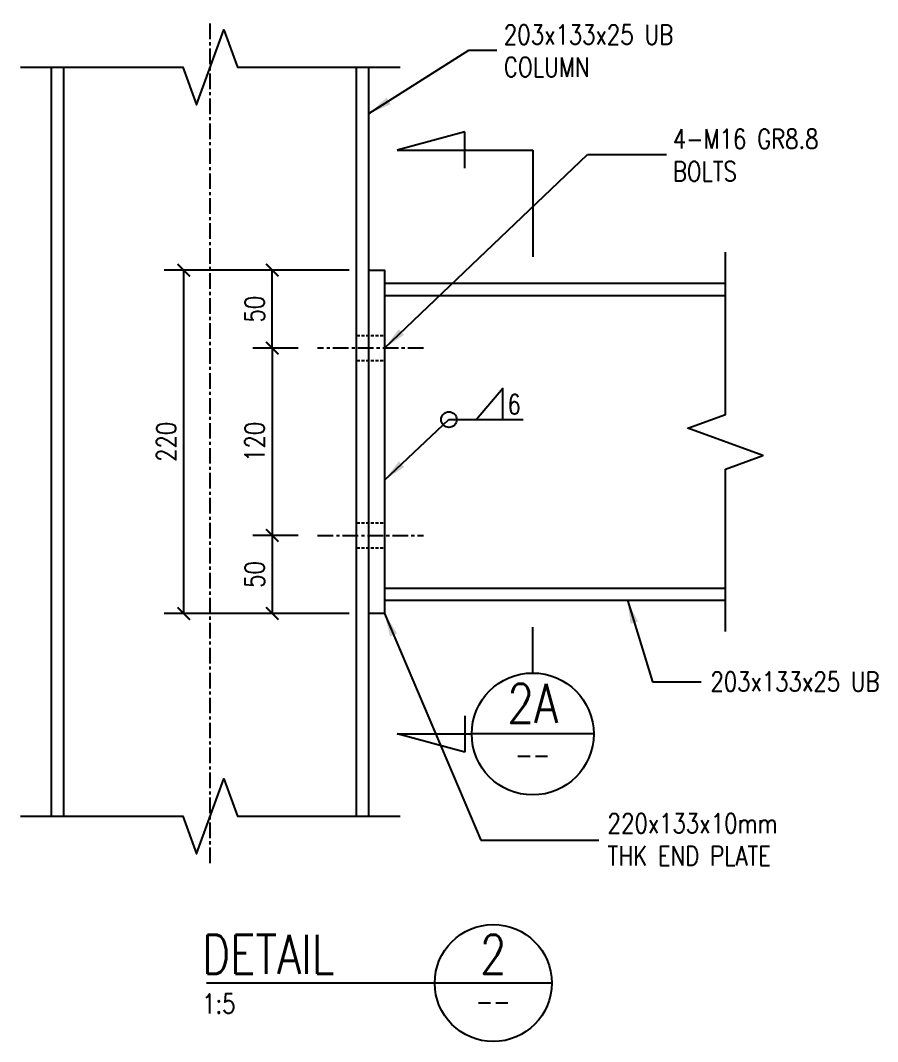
# Model space of a CAD drawing. Header units: metres. Extents: x -275466 to 90519, y -3176 to 139523.
# Drawn here: x 2386 to 2935, y 122701 to 123356 of the extents above; entities that cross this region are included whole.
import ezdxf

# ---------------------------------------------------------------- set-up
doc = ezdxf.new("R2010")
doc.units = ezdxf.units.M
doc.linetypes.add('VB-cl10', pattern=[16, 10, -2, 2, -2])
doc.linetypes.add('VB-dash2', pattern=[3, 2, -1])
for name, color, linetype in [('GCE0003_SC_Plan L0 - 0.35', 3, 'Continuous'), ('GCE1014_SC_Elev - Hidden', 1, 'VB-dash2'), ('GCE8001_GF_0.18', 8, 'Continuous'), ('GCE8004_GF_0.5', 2, 'Continuous'), ('GCE8021_GG_Gridline', 7, 'VB-cl10'), ('GCE8052_GT_0.35', 3, 'Continuous'), ('GCE8053_GT_0.5', 2, 'Continuous')]:
    doc.layers.add(name, color=color, linetype=linetype)
doc.styles.add('1-5      h 25', font='romans.shx', dxfattribs={"width": 0.8, "height": 12.5})
doc.styles.get("Standard").update_dxf_attribs({"font": 'romans.shx', "width": 0.8})
doc.dimstyles.new('1-5', dxfattribs={"dimscale": 0, "dimtxt": 12.5, "dimasz": 8, "dimexe": 12.5, "dimexo": 12.5, "dimgap": 5, "dimtad": 1, "dimdec": 0, "dimzin": 0, "dimtxsty": '1-5      h 25', "dimblk": 'ARCHTICK', "dimcen": 0, "dimclrd": 7, "dimclre": 7, "dimclrt": 3, "dimadec": 0, "dimazin": 0, "dimtfac": 1, "dimtdec": 0, "dimtix": 1, "dimtmove": 2, "dimatfit": 0, "dimldrblk": 'NONE', "dimfxl": 1, "dimtfill": 1, "dimtolj": 1, "dimtzin": 0, "dimarcsym": 0})
doc.dimstyles.new('1-5$7', dxfattribs={"dimscale": 0, "dimtxt": 12.5, "dimasz": 15, "dimexe": 12.5, "dimexo": 12.5, "dimgap": 5, "dimtad": 1, "dimdec": 0, "dimzin": 0, "dimtxsty": '1-5      h 25', "dimblk": 'ARCHTICK', "dimcen": 0, "dimclrd": 7, "dimclre": 7, "dimclrt": 3, "dimadec": 0, "dimazin": 0, "dimtfac": 1, "dimtdec": 0, "dimtix": 1, "dimtmove": 2, "dimatfit": 0, "dimfxl": 1, "dimtfill": 1, "dimtolj": 1, "dimtzin": 0, "dimarcsym": 0})

# ---------------------------------------------------------------- blocks, each defined once
blk = doc.blocks.new('_ArchTick')
at = {"color": 0, "linetype": 'ByBlock', "const_width": 0.15}
blk.add_lwpolyline([(-0.5, -0.5), (0.5, 0.5)], dxfattribs=at)
blk = doc.blocks.new('*D18')
at = {"layer": 'Defpoints', "color": 0, "transparency": 16777216}
for p in [(2576.6, 123145.69), (2547.5, 123025.69), (2576.6, 123025.69)]:
    blk.add_point(p, dxfattribs=at)
at = {"layer": 'GCE0003_SC_Plan L0 - 0.35', "color": 7, "lineweight": -2, "transparency": 16777216}
for p, q in [((2564.1, 123145.69), (2535, 123145.69)), ((2547.5, 123145.69), (2547.5, 123025.69)), ((2564.1, 123025.69), (2535, 123025.69))]:
    blk.add_line(p, q, dxfattribs=at)
at = {"layer": 'GCE0003_SC_Plan L0 - 0.35', "color": 7, "lineweight": -2, "transparency": 16777216, "xscale": 8, "yscale": 8, "zscale": 8}
for p, rotation in [((2547.5, 123145.69), 90), ((2547.5, 123025.69), 270)]:
    blk.add_blockref('_ArchTick', p, dxfattribs=dict(at, rotation=rotation))
at = {"layer": 'GCE0003_SC_Plan L0 - 0.35', "color": 3, "transparency": 16777216, "insert": (2536.25, 123085.69), "char_height": 12.5, "attachment_point": 5, "rotation": 90, "style": '1-5      h 25', "bg_fill": 3, "box_fill_scale": 1.1, "bg_fill_color": 256, "bg_fill_true_color": 13158600, "bg_fill_transparency": 0}
blk.add_mtext('\\A1;120', dxfattribs=at)
blk = doc.blocks.new('_None')
blk = doc.blocks.new('*D19')
at = {"layer": 'Defpoints', "color": 0, "transparency": 16777216}
for p in [(2547.5, 123195.69), (2609.4, 123195.69), (2576.6, 123145.69)]:
    blk.add_point(p, dxfattribs=at)
at = {"layer": 'GCE0003_SC_Plan L0 - 0.35', "color": 7, "lineweight": -2, "transparency": 16777216}
for p, q in [((2596.9, 123195.69), (2535, 123195.69)), ((2547.5, 123145.69), (2547.5, 123195.69)), ((2564.1, 123145.69), (2535, 123145.69))]:
    blk.add_line(p, q, dxfattribs=at)
at = {"layer": 'GCE0003_SC_Plan L0 - 0.35', "color": 7, "lineweight": -2, "transparency": 16777216, "xscale": 8, "yscale": 8, "zscale": 8}
for p, rotation in [((2547.5, 123195.69), 90), ((2547.5, 123145.69), 270)]:
    blk.add_blockref('_ArchTick', p, dxfattribs=dict(at, rotation=rotation))
at = {"layer": 'GCE0003_SC_Plan L0 - 0.35', "color": 3, "transparency": 16777216, "insert": (2536.25, 123170.69), "char_height": 12.5, "attachment_point": 5, "rotation": 90, "style": '1-5      h 25', "bg_fill": 3, "box_fill_scale": 1.1, "bg_fill_color": 256, "bg_fill_true_color": 13158600, "bg_fill_transparency": 0}
blk.add_mtext('\\A1;50', dxfattribs=at)
blk = doc.blocks.new('*D20')
at = {"layer": 'Defpoints', "color": 0, "transparency": 16777216}
for p in [(2576.6, 123025.69), (2547.5, 122975.69), (2609.4, 122975.69)]:
    blk.add_point(p, dxfattribs=at)
at = {"layer": 'GCE0003_SC_Plan L0 - 0.35', "color": 7, "lineweight": -2, "transparency": 16777216}
for p, q in [((2564.1, 123025.69), (2535, 123025.69)), ((2547.5, 123025.69), (2547.5, 122975.69)), ((2596.9, 122975.69), (2535, 122975.69))]:
    blk.add_line(p, q, dxfattribs=at)
at = {"layer": 'GCE0003_SC_Plan L0 - 0.35', "color": 7, "lineweight": -2, "transparency": 16777216, "xscale": 8, "yscale": 8, "zscale": 8}
for p, rotation in [((2547.5, 123025.69), 90), ((2547.5, 122975.69), 270)]:
    blk.add_blockref('_ArchTick', p, dxfattribs=dict(at, rotation=rotation))
at = {"layer": 'GCE0003_SC_Plan L0 - 0.35', "color": 3, "transparency": 16777216, "insert": (2536.25, 123000.69), "char_height": 12.5, "attachment_point": 5, "rotation": 90, "style": '1-5      h 25', "bg_fill": 3, "box_fill_scale": 1.1, "bg_fill_color": 256, "bg_fill_true_color": 13158600, "bg_fill_transparency": 0}
blk.add_mtext('\\A1;50', dxfattribs=at)
blk = doc.blocks.new('*D21')
at = {"layer": 'Defpoints', "color": 0, "transparency": 16777216}
for p in [(2490.83, 123195.69), (2609.4, 123195.69), (2609.4, 122975.69)]:
    blk.add_point(p, dxfattribs=at)
at = {"layer": 'GCE0003_SC_Plan L0 - 0.35', "color": 7, "lineweight": -2, "transparency": 16777216}
for p, q in [((2596.9, 123195.69), (2478.33, 123195.69)), ((2490.83, 122975.69), (2490.83, 123195.69)), ((2596.9, 122975.69), (2478.33, 122975.69))]:
    blk.add_line(p, q, dxfattribs=at)
at = {"layer": 'GCE0003_SC_Plan L0 - 0.35', "color": 7, "lineweight": -2, "transparency": 16777216, "xscale": 8, "yscale": 8, "zscale": 8}
for p, rotation in [((2490.83, 123195.69), 90), ((2490.83, 122975.69), 270)]:
    blk.add_blockref('_ArchTick', p, dxfattribs=dict(at, rotation=rotation))
at = {"layer": 'GCE0003_SC_Plan L0 - 0.35', "color": 3, "transparency": 16777216, "insert": (2479.58, 123085.69), "char_height": 12.5, "attachment_point": 5, "rotation": 90, "style": '1-5      h 25', "bg_fill": 3, "box_fill_scale": 1.1, "bg_fill_color": 256, "bg_fill_true_color": 13158600, "bg_fill_transparency": 0}
blk.add_mtext('\\A1;220', dxfattribs=at)

msp = doc.modelspace()

# ---------------------------------------------------------------- linework, layer by layer
at = {"layer": 'GCE0003_SC_Plan L0 - 0.35'}
for points in [[(2406.2, 122845.69), (2406.2, 123325.69)], [(2414, 122845.69), (2414, 123325.69)], [(2619.4, 123187.29), (2837.8, 123187.29)], [(2619.4, 123179.49), (2837.8, 123179.49)], [(2695.15, 123099.91), (2695.15, 123119.91), (2678.43, 123099.91)], [(2619.4, 122991.89), (2837.8, 122991.89)], [(2619.4, 122984.09), (2837.8, 122984.09)]]:
    msp.add_lwpolyline(points, dxfattribs=at)
msp.add_lwpolyline([(2619.4, 122975.69), (2609.4, 122975.69), (2609.4, 123195.69), (2619.4, 123195.69)], close=True, dxfattribs=at)
msp.add_circle((2660.71, 123099.91), 5, dxfattribs=at)
at = {"layer": 'GCE1014_SC_Elev - Hidden'}
for points in [[(2601.6, 123153.69), (2619.4, 123153.69)], [(2601.6, 123137.69), (2619.4, 123137.69)], [(2601.6, 123033.69), (2619.4, 123033.69)], [(2601.6, 123017.69), (2619.4, 123017.69)]]:
    msp.add_lwpolyline(points, dxfattribs=at)
at = {"layer": 'GCE8001_GF_0.18', "linetype": 'Continuous'}
for points in [[(2386.2, 123325.69), (2490.3, 123325.69), (2499.05, 123301.65), (2516.55, 123349.73), (2525.3, 123325.69), (2629.4, 123325.69)], [(2837.8, 122964.09), (2837.8, 123068.19), (2861.84, 123076.94), (2813.76, 123094.44), (2837.8, 123103.19), (2837.8, 123207.29)], [(2386.2, 122845.69), (2490.3, 122845.69), (2499.05, 122821.65), (2516.55, 122869.73), (2525.3, 122845.69), (2629.4, 122845.69)]]:
    msp.add_lwpolyline(points, dxfattribs=at)
at = {"layer": 'GCE8004_GF_0.5'}
for p, q in [((2670.98, 123284.23), (2627.57, 123272.6)), ((2670.98, 123260.97), (2670.98, 123284.23)), ((2627.57, 123272.6), (2714.38, 123272.6)), ((2714.38, 123272.6), (2714.38, 123204.24)), ((2714.38, 122937.51), (2714.38, 122966.81)), ((2670.98, 122910.08), (2670.98, 122886.82)), ((2670.98, 122886.82), (2627.57, 122898.45)), ((2627.57, 122898.45), (2675.32, 122898.45)), ((2753.44, 122898.45), (2675.32, 122898.45)), ((2726.6, 122738.84), (2505.36, 122738.84))]:
    msp.add_line(p, q, dxfattribs=at)
for centre, radius in [((2714.38, 122898.45), 39.06), ((2689.1, 122738.84), 37.5)]:
    msp.add_circle(centre, radius, dxfattribs=at)
at = {"layer": 'GCE8021_GG_Gridline'}
for points in [[(2644.4, 123145.69), (2576.6, 123145.69)], [(2576.6, 123025.69), (2644.4, 123025.69)]]:
    msp.add_lwpolyline(points, dxfattribs=at)

# ---------------------------------------------------------------- texts
at = {"layer": 'GCE0003_SC_Plan L0 - 0.35', "char_height": 12.5, "attachment_point": 1, "style": '1-5      h 25'}
for s, width, insert in [('203x133x25 UB COLUMN', 123.4219, (2695.93, 123352.86)), ('4-M16 GR8.8 BOLTS', 106.4318, (2804.09, 123286.02)), ('6', 8.8083, (2698.18, 123116)), ('203x133x25 UB', 123.2221, (2828.16, 122938.28)), ('220x133x10mm THK END PLATE', 121.4557, (2762.37, 122847.47))]:
    msp.add_mtext_dynamic_manual_height_columns(s, width=width, gutter_width=62.5, heights=[0], dxfattribs=dict(at, insert=insert))
at = {"layer": 'GCE8052_GT_0.35', "char_height": 12.5}
for s, insert, width, attachment_point in [('--', (2714.38, 122891.36), 26.6667, 2), ('1:5', (2502.57, 122731.85), 38.5714, 1), ('--', (2689.1, 122733.38), 26.6667, 2)]:
    msp.add_mtext(s, dxfattribs=dict(at, insert=insert, width=width, attachment_point=attachment_point))
at = {"layer": 'GCE8053_GT_0.5', "char_height": 25}
for s, insert, width, attachment_point in [('2A', (2714.38, 122930.48), 19.0476, 2), ('DETAIL', (2502.57, 122769.81), 111.9048, 1), ('2', (2689.1, 122769.81), 5.9524, 2)]:
    msp.add_mtext(s, dxfattribs=dict(at, insert=insert, width=width, attachment_point=attachment_point))

# ---------------------------------------------------------------- leaders
at = {"layer": 'GCE0003_SC_Plan L0 - 0.35'}
for points in [[(2609.4, 123296.01), (2673.35, 123336.53), (2691.37, 123336.53)], [(2619.4, 123145.69), (2749.37, 123269.69), (2800.11, 123269.69)], [(2619.4, 123061.06), (2660.71, 123099.91), (2708.36, 123099.91)], [(2775.01, 122984.09), (2791.21, 122931.88), (2822.34, 122931.88)], [(2619.4, 122975.69), (2681.07, 122830.49), (2756.75, 122830.49)]]:
    msp.add_leader(points, dimstyle='1-5$7', override={"dimscale": 1, "dimtad": 0}, dxfattribs=at)

# ---------------------------------------------------------------- next in the draw order: dimensions: what is measured, and where the dimension line sits
dim = msp.add_linear_dim(base=(2547.5, 123025.69), p1=(2576.6, 123145.69), p2=(2576.6, 123025.69), angle=90, dimstyle='1-5', override={"dimscale": 1}, dxfattribs=at)
dim.commit()
dim.dimension.update_dxf_attribs({"geometry": '*D18', "text_midpoint": (2536.25, 123085.69)})

# ---------------------------------------------------------------- next in the draw order: dimensions: what is measured, and where the dimension line sits
for base, p1, p2, picture, middle in [((2547.5, 123195.69), (2576.6, 123145.69), (2609.4, 123195.69), '*D19', (2536.25, 123170.69)), ((2547.5, 122975.69), (2576.6, 123025.69), (2609.4, 122975.69), '*D20', (2536.25, 123000.69))]:
    dim = msp.add_linear_dim(base=base, p1=p1, p2=p2, angle=90, dimstyle='1-5', override={"dimscale": 1}, dxfattribs=at)
    dim.commit()
    dim.dimension.update_dxf_attribs({"geometry": picture, "text_midpoint": middle})

# ---------------------------------------------------------------- next in the draw order: dimensions: what is measured, and where the dimension line sits
dim = msp.add_linear_dim(base=(2490.83, 123195.69), p1=(2609.4, 122975.69), p2=(2609.4, 123195.69), angle=90, dimstyle='1-5', override={"dimscale": 1}, dxfattribs=at)
dim.commit()
dim.dimension.update_dxf_attribs({"geometry": '*D21', "text_midpoint": (2479.58, 123085.69)})

# ---------------------------------------------------------------- next in the draw order: linework, layer by layer
for points in [[(2601.6, 122845.69), (2601.6, 123325.69)], [(2609.4, 122845.69), (2609.4, 123325.69)]]:
    msp.add_lwpolyline(points, dxfattribs=at)
at = {"layer": 'GCE8021_GG_Gridline'}
msp.add_lwpolyline([(2507.8, 122815.69), (2507.8, 123355.69)], dxfattribs=at)

doc.saveas('drawing.dxf')
